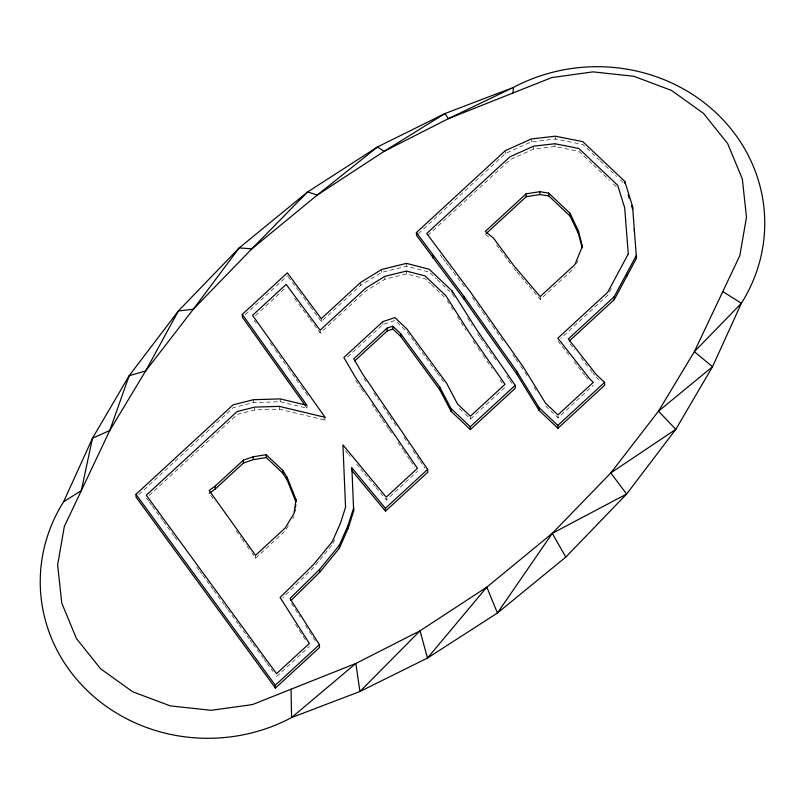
<?xml version="1.0" encoding="UTF-8"?>
<svg xmlns="http://www.w3.org/2000/svg" width="805" height="805" viewBox="0 0 805 805"><rect width="100%" height="100%" fill="white"/><g stroke="black" fill="none" stroke-linecap="round" stroke-linejoin="round"><path stroke-width="0.6" stroke-dasharray="4.03 3.02" d="M576.461 263.97L577.849 260.538M332.898 543.405L335.353 537.831M611.337 288.522L607.775 295.173L560.723 338.502M288.381 525.756L285.222 530.918L255.638 558.167L252.015 553.105M292.799 518.521L294.056 516.448M331.62 545.478L313.608 567.485L282.817 597.743M245.153 314.695L287.466 275.723M255.386 315.691L285.373 288.069M318.428 317.542L321.376 321.527L360.761 285.252L381.701 272.362L406.555 266.224L429.276 272.1M418.359 233.712L505.429 153.524L531.421 141.811L555.44 139.044L582.921 144.508L599.333 160.054M138.852 494.602L233.209 407.692L253.585 402.56L280.291 401.745L307.108 408.165L307.037 406.263M309.865 319.102L320.189 333.039L365.782 291.048L384.961 279.244L406.475 273.931L425.08 278.741L430.514 283.883M427.757 235.483L510.058 159.672L533.655 149.046L555.048 146.58L578.896 151.32L592.46 164.17M149.156 495.528L237.284 414.364L254.732 409.966L279.375 409.212L325.25 420.19L325.15 417.342M347.589 357.038L382.918 324.506L394.993 320.44L406.928 331.73L414.293 341.783M529.096 286.268L540.296 299.43L575.062 267.401M465.35 414.203L470.492 419.063L505.107 387.185M375.925 487.397L386.35 499.965L417.574 471.207M276.648 676.542L309.472 646.304M545.599 405.982L558.046 417.765L593.406 385.193M485.385 234.295L490.859 238.723M600.248 160.919L616.66 176.466M620.313 179.918L623.05 182.504M593.365 165.025L609.647 180.431M613.259 183.862L616.882 187.283M596.243 377.263L599.594 380.433M430.162 272.935L436.36 278.802M437.246 279.637L449.633 291.37M431.42 284.749L440.486 293.322M441.392 294.187L445.92 298.474M459.363 408.527L464.495 413.388M513.902 268.417L516.297 271.245M517.102 272.181L520.302 275.934M521.097 276.88L524.297 280.633M525.091 281.579L528.291 285.332M345.436 450.639L347.841 453.537M348.646 454.503L350.245 456.445M356.665 464.183L359.875 468.047M360.68 469.013L363.89 472.887M364.685 473.853L367.895 477.727M368.7 478.693L375.12 486.431M569.99 343.785L574.619 349.692M580.797 357.571L589.29 368.398M590.065 369.384L592.379 372.333M593.154 373.319L594.704 375.291M557.956 341.058L565.623 350.829M566.388 351.805L568.682 354.743M574.056 361.586L581.713 371.357M582.488 372.333L584.782 375.271M585.547 376.247L587.851 379.175M440.194 254.833L442.438 257.801M443.183 258.787L445.427 261.746M446.171 262.732L448.415 265.69M449.17 266.676L465.622 288.391M288.2 276.719L295.576 286.681M296.31 287.677L298.524 290.655M299.259 291.651L306.635 301.613M307.369 302.61L309.583 305.598M310.317 306.594L317.693 316.546M294.389 298.192L298.071 303.163M298.816 304.159L309.13 318.106M496.494 244.871L499.392 248.795M500.116 249.771L507.371 259.592M508.096 260.568L512.453 266.455M415.028 342.789L417.232 345.798M417.966 346.804L425.332 356.846M426.066 357.853L433.432 367.895M434.167 368.901L436.37 371.92M437.105 372.926L444.471 382.969M146.399 498.074L148.623 501.113M149.358 502.129L151.582 505.168M152.326 506.184L159.722 516.317M160.467 517.333L162.68 520.382M163.425 521.388L173.779 535.587M174.524 536.603L176.748 539.642M196.722 567.022L198.946 570.071M199.68 571.077L201.904 574.126M202.649 575.132L210.045 585.275M210.789 586.292L213.003 589.33M213.748 590.347L224.102 604.545M224.847 605.561L227.06 608.6M227.805 609.616L238.169 623.815M238.904 624.831L249.268 639.019M250.003 640.035L252.227 643.074M252.971 644.091L263.326 658.289M264.07 659.305L266.284 662.344M267.029 663.36L272.945 671.471M210.709 495.337L215.056 501.414M236.066 530.807L241.148 537.901M241.872 538.917L246.219 544.995M246.944 546.011L251.291 552.089M254.118 320.239L256.292 323.298M270.088 342.678L274.445 348.796M275.169 349.813L282.424 360.016M283.149 361.032L287.506 367.15M288.23 368.177L295.495 378.37M296.22 379.397L300.577 385.515M301.301 386.531L308.557 396.734M323.801 418.147L325.25 420.19M305.648 406.123L307.108 408.165M472.294 297.347L476.63 303.495M477.355 304.521L481.682 310.67M482.406 311.696L486.743 317.844M487.458 318.871L491.795 325.019M492.519 326.035L503.346 341.411M512.735 354.733L514.908 357.802M515.623 358.829L519.96 364.977M520.684 366.003L523.572 370.099M477.586 333.693L479.72 336.782M480.434 337.808L484.701 343.976M485.415 345.003L496.806 361.455M506.768 375.855L508.911 378.944M509.615 379.97L512.463 384.086M472.948 340.736L477.234 346.925M477.949 347.961L482.235 354.15M482.95 355.186L492.237 368.599M500.106 379.96L502.25 383.049M363.87 378.521L365.973 381.61M373.701 392.941L378.612 400.155M382.828 406.334L389.147 415.601M389.841 416.638L396.161 425.905M403.889 437.236L408.799 444.441M413.015 450.629L419.325 459.897M420.029 460.923L424.949 468.138M355.599 380.272L360.529 387.507M361.234 388.543L365.46 394.742M371.799 404.04L374.617 408.175M375.321 409.212L381.661 418.509M382.365 419.536L388.704 428.844M389.409 429.87L391.522 432.979M397.851 442.277L402.782 449.512M403.486 450.538L409.826 459.846M410.53 460.873L414.756 467.071M291.45 603.448L300.134 617.073M305.477 625.465L316.174 642.239M295.495 624.368L306.142 641.082M452.289 293.885L454.946 298.071M467.574 317.995L472.223 325.331M447.268 300.597L453.98 311.183M457.341 316.486L466.065 330.251M524.87 372.212L527.456 376.428M533.936 386.984L536.533 391.21M555.329 136.196L555.44 139.044M554.937 143.733L555.048 146.58M557.976 415.863L558.046 417.765M540.185 296.572L540.296 299.43M533.544 146.188L533.655 149.046M531.31 138.963L531.421 141.811M505.319 150.666L505.429 153.524M470.412 417.161L470.492 419.063M406.445 263.376L406.555 266.224M406.364 271.084L406.475 273.931M384.85 276.387L384.961 279.244M381.59 269.514L381.701 272.362M382.808 321.648L382.918 324.506M386.279 498.064L386.35 499.965M360.65 282.404L360.761 285.252M321.265 318.679L321.376 321.527M320.078 330.191L320.189 333.039M280.18 398.898L280.291 401.745M279.265 406.364L279.375 409.212M254.652 408.065L254.732 409.966M253.474 399.713L253.585 402.56M255.527 555.319L255.638 558.167"/><path stroke-width="1.21" d="M513.087 92.957L513.399 87.443A168.517 157.327 -2.2 0 1 716.531 113.253A168.517 157.327 -2.2 0 1 741.375 303.294L712.526 366.738L675.818 429.327L626.602 494.059L565.794 557.11L497.44 613.018L427.465 658.077L359.936 691.495L291.601 717.557A168.517 157.327 -2.2 0 1 88.47 691.747A168.517 157.327 -2.2 0 1 63.625 501.706L92.474 438.262L129.182 375.673L178.398 310.941L239.206 247.89L307.56 191.982L377.535 146.923L445.064 113.505L513.399 87.443L448.264 118.717L384.066 151.38L317.301 195.031L251.834 248.846L193.311 309.241L145.645 370.984L109.782 430.484L64.299 526.571L57.638 564.929L61.774 603.116L76.425 638.536L100.585 668.764L132.624 691.747L170.338 705.915L211.182 710.302L252.347 704.606L355.85 663.461L420.059 630.798L486.824 587.137L552.29 533.333L610.814 472.938L658.48 411.194L694.343 351.694L739.825 255.608L746.487 217.249L742.351 179.062L727.7 143.642L703.53 113.414L671.501 90.432L633.777 76.264L592.943 71.876L551.777 77.572L448.264 118.717L445.064 113.505L384.066 151.38L377.535 146.923L317.301 195.031L307.56 191.982L251.834 248.846L239.206 247.89L193.311 309.241L178.398 310.941L145.645 370.984L129.182 375.673L109.782 430.484L92.474 438.262L81.305 490.648L63.625 501.706M296.069 499.704L293.946 513.6L285.111 528.07L255.527 555.319L209.149 490.456L215.166 486.119L243.352 460.148L253.233 456.777L266.203 454.694L282.646 470.271L287.154 477.345L296.069 499.704L296.139 501.606M294.771 511.819L295.123 509.505M295.475 507.19L295.827 504.876M385.525 511.155L385.414 508.297L351.866 467.846L351.976 470.704L385.525 511.155L427.757 472.253L427.646 469.406L362.361 373.611L353.727 358.859L387.135 328.088L392.76 326.196L392.87 329.044L400.749 336.5L439.772 389.761L451.062 411.285L470.382 429.578L515.311 388.201L515.2 385.343L476.761 329.809L452.179 291.028L429.166 269.242L406.445 263.376L381.59 269.514L360.65 282.404L321.265 318.679L287.355 272.865L242.285 314.383L306.997 405.307L280.18 398.898L253.474 399.713L233.098 404.845L135.965 494.31L136.075 497.158L275.421 688.094L319.515 647.482L319.404 644.634L290.001 598.497L319.555 569.447L339.257 545.388L348.183 525.142L353.576 508.056L353.677 510.913L348.293 527.989L339.368 548.235L319.666 572.305L291.007 600.47M636.483 258.244L632.559 206.452L624.761 181.377L582.81 141.66L555.329 136.196L531.31 138.963L505.319 150.666L416.416 232.554L416.527 235.402L464.264 299.51L516.77 374.023L539.199 410.54L557.935 428.28L604.666 385.243L604.555 382.385L596.133 374.406L568.33 338.965L614.185 296.733L636.373 255.396L636.483 258.244L614.296 299.581L569.356 340.968M722.82 291.531L741.375 303.294L694.343 351.694L712.526 366.738L658.48 411.194L675.818 429.327L610.814 472.938L626.602 494.059L552.29 533.333L497.44 613.018L486.824 587.137L427.465 658.077L420.059 630.798L359.936 691.495L355.85 663.461L291.601 717.557L291.038 689.221M526.118 193.824L485.274 231.438L493.485 238.089L513.791 265.57L540.185 296.572L574.951 264.553L582.397 246.229L578.403 230.934L570.111 213.385L548.668 193.089L539.753 191.701L526.118 193.824L526.229 196.682L486.29 233.46M209.26 493.314L215.277 488.967L243.462 463.006L253.344 459.625L266.314 457.552L282.756 473.119L287.264 480.193L295.737 501.435M354.743 360.871L387.245 330.936L392.87 329.044M470.382 429.578L470.271 426.731L515.2 385.343M385.414 508.297L427.646 469.406M275.421 688.094L275.31 685.246L319.404 644.634M557.935 428.28L557.825 425.432L604.555 382.385M526.229 196.682L539.863 194.558L548.779 195.937L570.222 216.243L578.513 233.782L582.206 247.91M416.416 232.554L464.153 296.663L516.669 371.165L539.088 407.682L557.825 425.432M392.76 326.196L400.638 333.652L439.661 386.913L450.951 408.437L470.271 426.731M135.965 494.31L275.31 685.246M304.924 405.096L242.396 317.24L242.285 314.383M552.29 533.333L565.794 557.11M628.212 194.981L629.329 198.563M631.563 205.728L632.67 209.31L632.559 206.452M351.866 467.846L353.677 510.913M634.32 229.053L634.431 231.9M624.761 181.377L624.841 183.278M626.662 273.479L626.773 276.326M614.185 296.733L614.296 299.581M578.403 230.934L578.513 233.782M570.111 213.385L570.222 216.243M548.668 193.089L548.779 195.937M539.753 191.701L539.863 194.558M539.088 407.682L539.199 410.54M516.669 371.165L516.77 374.023M464.153 296.663L464.264 299.51M452.179 291.028L452.259 292.929M450.951 408.437L451.062 411.285M439.661 386.913L439.772 389.761M432.768 255.245L432.879 258.093M400.638 333.652L400.749 336.5M387.135 328.088L387.245 330.936M348.183 525.142L348.293 527.989M339.257 545.388L339.368 548.235M319.555 569.447L319.666 572.305M287.154 477.345L287.264 480.193M282.646 470.271L282.756 473.119M266.203 454.694L266.314 457.552M253.233 456.777L253.344 459.625M243.352 460.148L243.462 463.006M215.166 486.119L215.277 488.967M345.556 507.17L340.656 522.697L332.294 541.674L313.497 564.627L280.07 597.491L309.362 643.457L276.538 673.694L146.289 495.216L237.173 411.506L254.622 407.119L279.265 406.364L325.15 417.342L252.559 315.349L286.167 284.386L320.078 330.191L365.671 288.2L384.85 276.387L406.364 271.084L424.97 275.884L445.819 295.626L469.979 333.753L504.997 384.327L470.382 416.215L457.542 404.06L446.564 383.13L406.817 328.883L394.893 317.583L382.808 321.648L343.856 357.531L355.488 377.424L417.463 468.359L386.239 497.118L342.92 444.883L345.556 507.17M628.262 253.927L607.664 292.316L557.845 338.201L590.045 379.256L593.295 382.345L557.935 414.907L545.498 403.124L523.461 367.251L470.744 292.446L426.72 233.49L509.947 156.824L533.544 146.188L554.937 143.733L578.785 148.472L617.677 185.291L624.68 207.811L628.262 253.927"/></g></svg>
